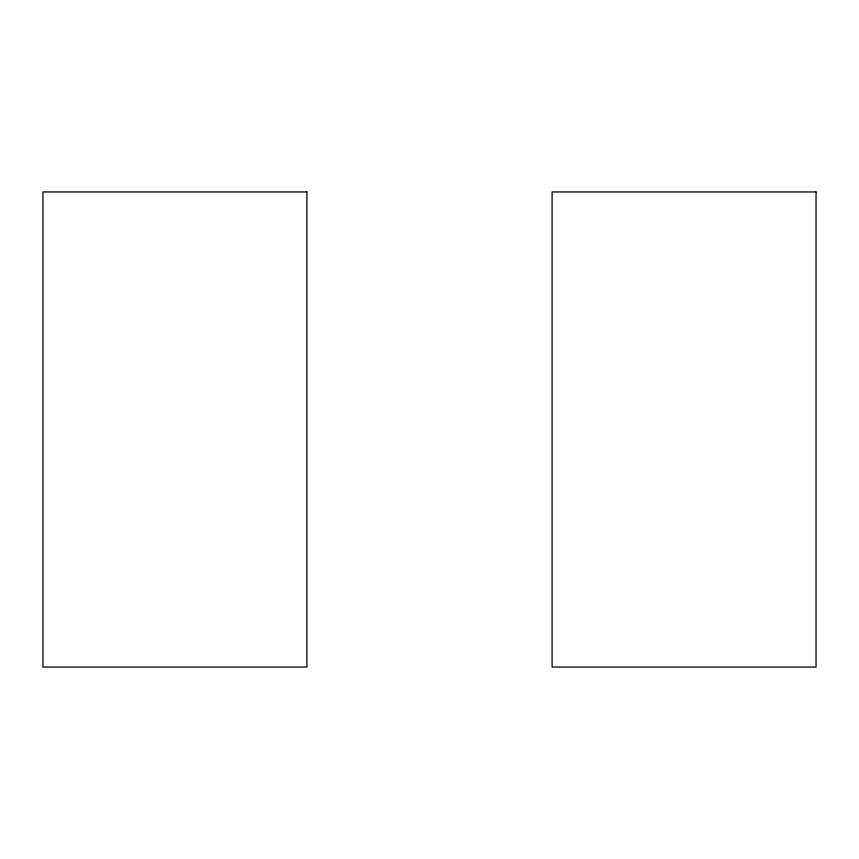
<?xml version="1.0" encoding="UTF-8"?>
<svg xmlns="http://www.w3.org/2000/svg" width="859" height="859" viewBox="0 0 859 859"><rect width="100%" height="100%" fill="white"/><g stroke="black" fill="none" stroke-linecap="round" stroke-linejoin="round"><path stroke-width="1.29" d="M306.899 191.944L42.95 191.944L42.95 667.056L306.899 667.056L306.899 191.944M816.05 191.944L552.101 191.944L552.101 667.056L816.05 667.056L816.05 191.944"/></g></svg>
